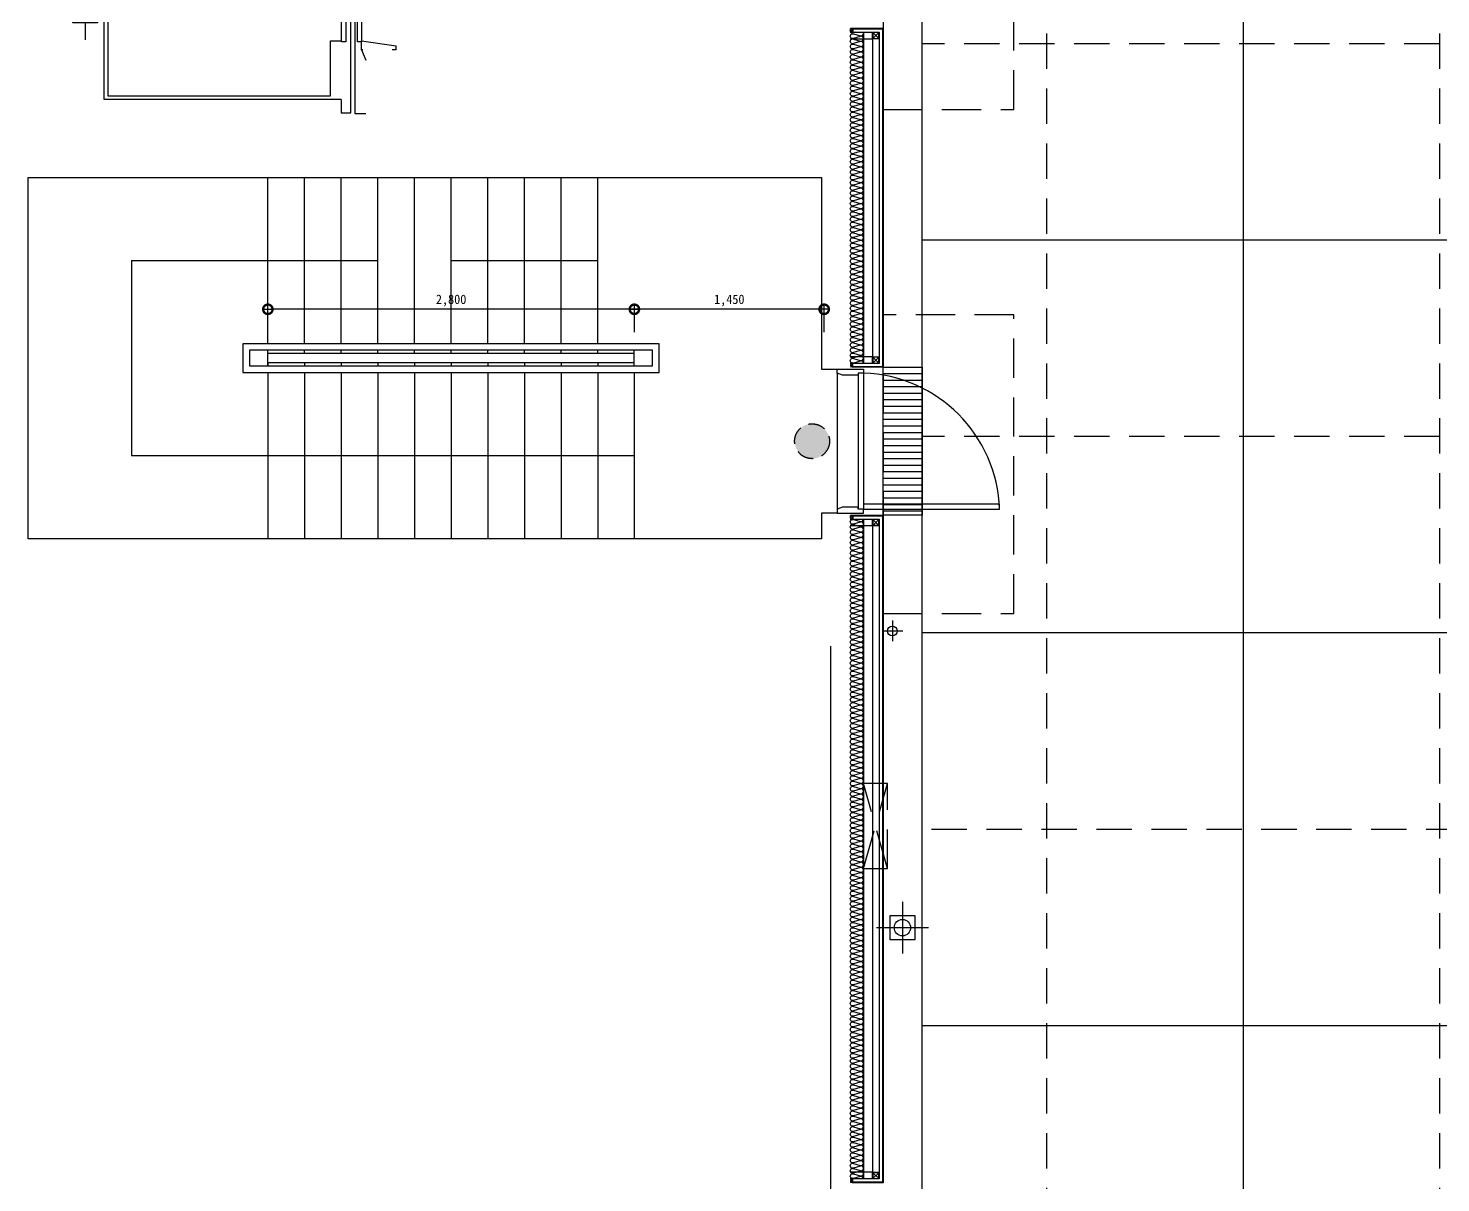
# Model space of a CAD drawing. Header units: millimetres. Extents: x -95754 to 177808, y 34455 to 149960.
# Drawn here: x 92474 to 103264, y 132905 to 141725 of the extents above; entities that cross this region are included whole.
import ezdxf

# ---------------------------------------------------------------- set-up
doc = ezdxf.new("R2010")
doc.units = ezdxf.units.MM
doc.header["$LTSCALE"] = 300
for name, pattern in [('CENTERX2', [4, 2.5, -0.5, 0.5, -0.5]), ('ghid', [3, 2, -1]), ('H1', [1.5, 1, -0.5]), ('HID', [2.8, 1.8, -1])]:
    doc.linetypes.add(name, pattern=pattern)
doc.layers.get('Defpoints').update_dxf_attribs({"color": 151})
for name, color, linetype in [('6FIN', 6, 'Continuous'), ('A-CEN', 1, 'Continuous'), ('A-CORE-ELEV', 5, 'Continuous'), ('A-CORE-STR', 9, 'Continuous'), ('A-CORE-난간', 8, 'Continuous'), ('A-DIM', 7, 'Continuous'), ('A-DOOR', 4, 'Continuous'), ('A-DOOR-1', 1, 'Continuous'), ('A-DOOR-8', 8, 'Continuous'), ('A-ETC-소방', 8, 'H1'), ('A-FIN', 6, 'Continuous'), ('A-HIDDEN', 7, 'H1'), ('A-SYM', 7, 'Continuous'), ('A-TERNCH', 8, 'Continuous'), ('A-갑종방화문', 7, 'Continuous'), ('A-방화문표기', 6, 'ghid'), ('A-지붕바닥', 251, 'Continuous'), ('A-하지철물', 55, 'Continuous'), ('ISL', 251, 'Continuous'), ('loco_SCR', 1, 'Continuous'), ('SCREW', 6, 'Continuous'), ('SHEET', 6, 'Continuous'), ('보(girder)', 7, 'HID'), ('복합판넬', 6, 'Continuous'), ('우수계획', 7, 'Continuous'), ('코킹', 191, 'Continuous'), ('트랜치', 8, 'Continuous')]:
    doc.layers.add(name, color=color, linetype=linetype)
doc.layers.add('NOPLOT-DIM', color=191, linetype='Continuous', plot=False)
doc.styles.add('Gdim', font='')
doc.styles.get('Gdim').set_extended_font_data('DotumChe')
doc.dimstyles.new('Gdim30(INT)', dxfattribs={"dimscale": 24, "dimtxt": 3, "dimasz": 1, "dimexe": 1.5, "dimexo": 2, "dimgap": 1, "dimtad": 1, "dimdec": 0, "dimzin": 0, "dimdsep": 46, "dimlunit": 6, "dimtxsty": 'Gdim', "dimblk": 'ToneDOT', "dimcen": 1.5, "dimdle": 1.5, "dimclrd": 1, "dimclre": 1, "dimclrt": 256, "dimadec": 1, "dimazin": 0, "dimtfac": 1, "dimtdec": 0, "dimtix": 1, "dimtmove": 2, "dimatfit": 3, "dimldrblk": 'DOT', "dimfxl": 1, "dimtolj": 1, "dimtzin": 0, "dimlwd": -1, "dimlwe": -1, "dimarcsym": 0})

# ---------------------------------------------------------------- blocks, each defined once
blk = doc.blocks.new('ELEV_24')
at = {"layer": 'A-CORE-ELEV', "linetype": 'Continuous'}
for p, q in [((85, -170), (0, -170)), ((85, -2380), (85, -170)), ((190, -173), (115, -173)), ((115, -173), (115, -2377)), ((190, -275), (190, -173)), ((190, -275), (2000, -275)), ((1972, -303), (272, -303)), ((272, -303), (272, -725)), ((1972, -2247), (1972, -303)), ((2000, -275), (2000, -2275)), ((33, -655), (0, -575)), ((-230, -655), (-230, -685)), ((-230, -655), (-200, -655)), ((33, -725), (-230, -685)), ((23, -655), (33, -655)), ((31, -655), (33, -655)), ((33, -655), (31, -655)), ((33, -655), (33, -725)), ((272, -725), (190, -725)), ((2146, -1781), (2146, -732)), ((33, -1825), (-230, -1865)), ((33, -1895), (33, -1825)), ((190, -1825), (272, -1825)), ((272, -1825), (272, -2247)), ((-230, -1895), (-230, -1865)), ((-230, -1895), (-200, -1895)), ((33, -1895), (0, -1975)), ((23, -1895), (33, -1895)), ((31, -1895), (33, -1895)), ((33, -1895), (31, -1895)), ((272, -2247), (1972, -2247)), ((2000, -2275), (190, -2275)), ((190, -2275), (190, -2377)), ((85, -2380), (0, -2380)), ((190, -2377), (115, -2377))]:
    blk.add_line(p, q, dxfattribs=at)
for points in [[(66, -715), (66, -1265), (34, -1265), (34, -715)], [(186, -715), (186, -1265), (154, -1265), (154, -715)], [(2051, -1689), (2051, -861), (2240, -861), (2240, -1689)], [(66, -1835), (66, -1285), (34, -1285), (34, -1835)], [(186, -1835), (186, -1285), (154, -1285), (154, -1835)]]:
    blk.add_lwpolyline(points, close=True, dxfattribs=at)
blk = doc.blocks.new('FSD-1')
at = {"layer": 'A-DOOR'}
for points in [[(190359, 600587), (190359, 600557), (190319, 600557), (190319, 600542), (190199, 600542), (190159, 600557), (190159, 600587)], [(190359, 599487), (190359, 599517), (190319, 599517), (190319, 599532), (190199, 599532), (190159, 599517), (190159, 599487)], [(190359, 599517), (191399, 599517), (191399, 599557), (190359, 599557)]]:
    blk.add_lwpolyline(points, close=True, dxfattribs=at)
at = {"layer": 'A-DOOR-1'}
blk.add_arc((190323, 599480), 1078, 1.9614, 88.0386, dxfattribs=at)
at = {"layer": 'A-DOOR-8'}
for p, q in [((190159, 600557), (190159, 599517)), ((190319, 600557), (190319, 599517)), ((190359, 600557), (190359, 599517))]:
    blk.add_line(p, q, dxfattribs=at)
blk = doc.blocks.new('*U2290')
at = {"layer": '6FIN'}
blk.add_lwpolyline([(25, 50), (-25, 50), (-25, 0), (25, 0)], close=True, dxfattribs=at)
at = {"layer": 'SHEET', "color": 8}
for p, q in [((-22, 3), (23, 47)), ((23, 3), (-22, 47))]:
    blk.add_line(p, q, dxfattribs=at)
blk.add_lwpolyline([(22, 2), (-22, 2, -0.414214), (-22, 3), (-22, 47, -0.414214), (-22, 48), (22, 48, -0.414214), (23, 47), (23, 3, -0.414214)], format="xyb", close=True, dxfattribs=at)
blk = doc.blocks.new('screw-2')
at = {"layer": 'loco_SCR', "linetype": 'CENTERX2'}
blk.add_line((-9, 0), (20, 0), dxfattribs=at)
at = {"layer": 'loco_SCR'}
for p, q in [((-2, 2), (-2, 3)), ((-1, 0), (-2, 1)), ((0, 4), (0, -4)), ((0, 2), (13, 2)), ((4, 2), (2, -3)), ((6, 2), (4, -3)), ((8, 2), (6, -3)), ((9, 2), (8, -3)), ((11, 2), (10, 1)), ((16, 0), (11, 1)), ((16, 0), (12, -2)), ((16, 0), (13, 2)), ((-1, 0), (-2, -1)), ((-2, -2), (-2, -3)), ((0, -2), (12, -2)), ((10, -1), (9, -3))]:
    blk.add_line(p, q, dxfattribs=at)
for centre, radius, start, end in [((0, 0), 4, 90, 270), ((-2, 1), 0.5, 135, 249.9068), ((-2, 3), 0.393, 352.9095, 75.2899), ((-1, 0), 0.262, 273.8076, 86.5479), ((11, -1), 1.4, 70.8182, 270.5294), ((-2, -1), 0.5, 109.9826, 225), ((-2, -3), 0.393, 261.9149, 3.4868)]:
    blk.add_arc(centre, radius, start, end, dxfattribs=at)
blk = doc.blocks.new('A$Caf999d5d')
at = {"layer": 'A-FIN'}
for p, q in [((-1, 15), (25, 15)), ((3, 19), (29, 19)), ((25, 7), (25, 15)), ((28, 7), (25, 7)), ((29, 7), (25, 7)), ((29, 7), (29, 19))]:
    blk.add_line(p, q, dxfattribs=at)
at = {"layer": '코킹', "color": 1}
blk.add_circle((15, 8), 7.5, dxfattribs=at)
at = {"layer": '코킹', "color": 1, "extrusion": (0, 0, -1)}
blk.add_ellipse((-1, 8), major_axis=(0, 7.5), ratio=0.368706, start_param=0, end_param=3.141604, dxfattribs=at)
at = {"layer": 'SCREW', "xscale": 0.700000000000001, "yscale": 0.700000000000001, "zscale": 0.700000000000001, "rotation": 359.9997454971837}
blk.add_blockref('screw-2', (25, 11), dxfattribs=at)
blk = doc.blocks.new('*U2295')
at = {"layer": 'A-하지철물'}
for points in [[(-555, -220), (-555, 0), (1975, 0), (1975, -220)], [(-505, -220), (-505, -50), (1925, -50), (1925, -220)]]:
    blk.add_lwpolyline(points, dxfattribs=at)
at = {"layer": '복합판넬'}
for points in [[(-585, -205), (-585, 30), (2005, 30), (2005, -205)], [(-581, -201), (-581, 26), (2001, 26), (2001, -201)]]:
    blk.add_lwpolyline(points, dxfattribs=at)
at = {"layer": 'A-FIN'}
blk.add_blockref('A$Caf999d5d', (-584, -220), dxfattribs=at)
at = {"layer": 'A-FIN', "xscale": -1}
blk.add_blockref('A$Caf999d5d', (2004, -220), dxfattribs=at)
at = {"layer": '보(girder)', "xscale": -1, "rotation": 180}
for p in [(-530, 0), (1950, 0)]:
    blk.add_blockref('*U2290', p, dxfattribs=at)
blk = doc.blocks.new('*U2296')
at = {"layer": 'A-하지철물'}
for points in [[(-555, -220), (-555, 0), (4485, 0), (4485, -220)], [(-505, -220), (-505, -50), (4435, -50), (4435, -220)]]:
    blk.add_lwpolyline(points, dxfattribs=at)
at = {"layer": '복합판넬'}
for points in [[(-585, -205), (-585, 30), (4515, 30), (4515, -205)], [(-581, -201), (-581, 26), (4511, 26), (4511, -201)]]:
    blk.add_lwpolyline(points, dxfattribs=at)
at = {"layer": 'A-FIN'}
blk.add_blockref('A$Caf999d5d', (-584, -220), dxfattribs=at)
at = {"layer": 'A-FIN', "xscale": -1}
blk.add_blockref('A$Caf999d5d', (4514, -220), dxfattribs=at)
at = {"layer": '보(girder)', "xscale": -1, "rotation": 180}
for p in [(-530, 0), (4460, 0)]:
    blk.add_blockref('*U2290', p, dxfattribs=at)
blk = doc.blocks.new('ToneDOT')
at = {"layer": 'A-DIM', "color": 1, "linetype": 'ByBlock'}
blk.add_line((1.5, 0), (-1.5, 0), dxfattribs=at)
at = {"layer": 'A-DIM', "color": 1, "linetype": 'ByBlock', "const_width": 3}
blk.add_lwpolyline([(0.375, 0, 1), (-0.375, 0, 1)], format="xyb", close=True, dxfattribs=at)
blk = doc.blocks.new('*D2314')
at = {"layer": 'Defpoints', "color": 0, "transparency": 16777216}
for p in [(97104, 139578), (97104, 139354), (98554, 139354)]:
    blk.add_point(p, dxfattribs=at)
at = {"layer": 'NOPLOT-DIM', "color": 1, "transparency": 16777216}
for p, q in [((97104, 139402), (97104, 139614)), ((98530, 139578), (97128, 139578)), ((98554, 139402), (98554, 139614))]:
    blk.add_line(p, q, dxfattribs=at)
at = {"layer": 'NOPLOT-DIM', "color": 1, "transparency": 16777216, "xscale": 24, "yscale": 24, "zscale": 24, "rotation": 180}
blk.add_blockref('ToneDOT', (97104, 139578), dxfattribs=at)
at = {"layer": 'NOPLOT-DIM', "color": 1, "transparency": 16777216, "xscale": 24, "yscale": 24, "zscale": 24}
blk.add_blockref('ToneDOT', (98554, 139578), dxfattribs=at)
at = {"layer": 'NOPLOT-DIM', "transparency": 16777216, "insert": (97829, 139645), "char_height": 72, "attachment_point": 5, "style": 'Gdim'}
blk.add_mtext('\\A1;1,450', dxfattribs=at)
blk = doc.blocks.new('_Dot')
at = {"color": 0, "linetype": 'ByBlock', "lineweight": -2}
blk.add_line((-0.5, 0), (-1, 0), dxfattribs=at)
at = {"color": 0, "linetype": 'ByBlock', "const_width": 0.5}
blk.add_lwpolyline([(-0.25, 0, 1), (0.25, 0, 1)], format="xyb", close=True, dxfattribs=at)
blk = doc.blocks.new('*D2315')
at = {"layer": 'Defpoints', "color": 0, "transparency": 16777216}
for p in [(94304, 139578), (94304, 139354), (97104, 139354)]:
    blk.add_point(p, dxfattribs=at)
at = {"layer": 'NOPLOT-DIM', "color": 1, "transparency": 16777216}
for p, q in [((94304, 139402), (94304, 139614)), ((97080, 139578), (94328, 139578)), ((97104, 139402), (97104, 139614))]:
    blk.add_line(p, q, dxfattribs=at)
at = {"layer": 'NOPLOT-DIM', "color": 1, "transparency": 16777216, "xscale": 24, "yscale": 24, "zscale": 24, "rotation": 180}
blk.add_blockref('ToneDOT', (94304, 139578), dxfattribs=at)
at = {"layer": 'NOPLOT-DIM', "color": 1, "transparency": 16777216, "xscale": 24, "yscale": 24, "zscale": 24}
blk.add_blockref('ToneDOT', (97104, 139578), dxfattribs=at)
at = {"layer": 'NOPLOT-DIM', "transparency": 16777216, "insert": (95704, 139645), "char_height": 72, "attachment_point": 5, "style": 'Gdim'}
blk.add_mtext('\\A1;2,800', dxfattribs=at)
blk = doc.blocks.new('SYM-갑종방화문')
at = {"layer": 'A-방화문표기'}
blk.add_hatch(color=251, dxfattribs=at).paths.add_polyline_path([(-600, 0, 1), (600, 0, 1)])
at = {"layer": 'A-방화문표기', "color": 251}
blk.add_circle((0, 0), 600, dxfattribs=at)
blk = doc.blocks.new('A$C1B410CB1')
at = {"layer": 'A-갑종방화문', "xscale": 0.1666666666666667, "yscale": 0.1666666666666667, "zscale": 0.1666666666666667}
blk.add_blockref('SYM-갑종방화문', (100, 100), dxfattribs=at)
blk = doc.blocks.new('A$Cacae0627')
at = {"layer": '우수계획', "color": 1}
for p, q in [((0, 528), (0, -528)), ((-528, 0), (528, 0))]:
    blk.add_line(p, q, dxfattribs=at)
at = {"layer": '우수계획', "color": 6, "lineweight": -3}
blk.add_lwpolyline([(-250, 250), (250, 250), (250, -250), (-250, -250)], close=True, dxfattribs=at)
blk.add_circle((0, 0), 167, dxfattribs=at)
blk = doc.blocks.new('A$C2f499a12')
at = {"layer": 'A-SYM', "xscale": 0.3749999999999939, "yscale": 0.3749999999999939, "zscale": 0.3749999999999939}
blk.add_blockref('A$Cacae0627', (308, 198), dxfattribs=at)
blk = doc.blocks.new('A$C4ff37237')
at = {"layer": '우수계획', "color": 1}
for p, q in [((79, 158, 0), (79, 0, 0)), ((0, 79, 0), (158, 79, 0))]:
    blk.add_line(p, q, dxfattribs=at)
at = {"layer": '우수계획', "color": 6, "lineweight": -3}
blk.add_circle((79, 79, 0), 37.5, dxfattribs=at)
blk = doc.blocks.new('*U2344')
at = {"layer": '트랜치'}
for p, q in [((50, 300), (50, 0)), ((100, 300), (100, 0)), ((150, 300), (150, 0)), ((200, 300), (200, 0)), ((250, 300), (250, 0)), ((300, 300), (300, 0)), ((350, 300), (350, 0)), ((400, 300), (400, 0)), ((450, 300), (450, 0)), ((500, 300), (500, 0)), ((550, 300), (550, 0)), ((600, 300), (600, 0)), ((650, 300), (650, 0)), ((700, 300), (700, 0)), ((750, 300), (750, 0)), ((800, 300), (800, 0)), ((850, 300), (850, 0)), ((900, 300), (900, 0)), ((950, 300), (950, 0)), ((1000, 300), (1000, 0)), ((1050, 300), (1050, 0)), ((1100, 300), (1100, 0))]:
    blk.add_line(p, q, dxfattribs=at)
at = {"layer": '트랜치', "color": 0}
blk.add_lwpolyline([(0, 300), (1130, 300), (1130, 0), (0, 0)], close=True, dxfattribs=at)
blk = doc.blocks.new('옥내소화전함(650X185)')
at = {"layer": 'A-ETC-소방'}
blk.add_lwpolyline([(185, 0), (185, 650), (0, 650), (0, 0)], close=True, dxfattribs=at)
for points in [[(185, 650), (0, 0)], [(0, 650), (185, 0)]]:
    blk.add_lwpolyline(points, dxfattribs=at)

msp = doc.modelspace()

# ---------------------------------------------------------------- linework, layer by layer
at = {"layer": 'A-CEN'}
msp.add_line((98603.6, 128605), (98603.6, 137005), dxfattribs=at)
at = {"layer": 'A-CORE-STR'}
for p, q in [((94303.6, 139315), (94303.6, 140585)), ((94583.6, 139315), (94583.6, 140585)), ((94863.6, 139315), (94863.6, 140585)), ((95143.6, 139315), (95143.6, 140585)), ((95423.6, 139315), (95423.6, 140585)), ((95703.6, 139315), (95703.6, 140585)), ((95983.6, 139315), (95983.6, 140585)), ((96263.6, 139315), (96263.6, 140585)), ((96543.6, 139315), (96543.6, 140585)), ((96823.6, 139315), (96823.6, 140585)), ((94303.6, 139145), (94303.6, 139265)), ((94303.6, 139240), (94303.6, 139265)), ((97103.6, 139240), (94303.6, 139240)), ((94583.6, 139240), (94583.6, 139265)), ((94863.6, 139240), (94863.6, 139265)), ((95143.6, 139240), (95143.6, 139265)), ((95423.6, 139240), (95423.6, 139265)), ((95703.6, 139240), (95703.6, 139265)), ((95983.6, 139240), (95983.6, 139265)), ((96263.6, 139240), (96263.6, 139265)), ((96543.6, 139240), (96543.6, 139265)), ((96823.6, 139240), (96823.6, 139265)), ((97103.6, 139145), (97103.6, 139265)), ((97103.6, 139170), (94303.6, 139170)), ((94303.6, 139170), (94303.6, 139145)), ((94303.6, 139095), (94303.6, 137825)), ((94583.6, 139170), (94583.6, 139145)), ((94583.6, 139095), (94583.6, 137825)), ((94863.6, 139170), (94863.6, 139145)), ((94863.6, 139095), (94863.6, 137825)), ((95143.6, 139170), (95143.6, 139145)), ((95143.6, 139095), (95143.6, 137825)), ((95423.6, 139170), (95423.6, 139145)), ((95423.6, 139095), (95423.6, 137825)), ((95703.6, 139170), (95703.6, 139145)), ((95703.6, 139095), (95703.6, 137825)), ((95983.6, 139170), (95983.6, 139145)), ((95983.6, 139095), (95983.6, 137825)), ((96263.6, 139170), (96263.6, 139145)), ((96263.6, 139095), (96263.6, 137825)), ((96543.6, 139170), (96543.6, 139145)), ((96543.6, 139095), (96543.6, 137825)), ((96823.6, 139170), (96823.6, 139145)), ((96823.6, 139095), (96823.6, 137825)), ((97103.6, 139095), (97103.6, 137825))]:
    msp.add_line(p, q, dxfattribs=at)
at = {"layer": 'A-CORE-난간', "elevation": 0}
for points in [[(94113.6, 139095), (97293.6, 139095), (97293.6, 139315), (94113.6, 139315)], [(94163.6, 139145), (97243.6, 139145), (97243.6, 139265), (94163.6, 139265)]]:
    msp.add_lwpolyline(points, close=True, dxfattribs=at)
at = {"layer": 'A-FIN', "elevation": 0}
for points in [[(98653.6, 138020), (98533.6, 138020), (98533.6, 137825), (92473.6, 137825), (92473.6, 140585), (98533.6, 140585), (98533.6, 139120), (98653.6, 139120)], [(99003.6, 135955), (98853.6, 135955), (98853.6, 135305), (99003.6, 135305)]]:
    msp.add_lwpolyline(points, dxfattribs=at)
at = {"layer": 'A-HIDDEN', "elevation": 0}
for points in [[(99003.6, 141105), (100003.6, 141105), (100003.6, 143305), (99003.6, 143305)], [(99003.6, 137255), (100003.6, 137255), (100003.6, 139535), (99003.6, 139535)]]:
    msp.add_lwpolyline(points, close=True, dxfattribs=at)
at = {"layer": 'A-SYM'}
for p, q in [((93263.6, 139950), (93263.6, 138460)), ((93263.6, 139950), (95143.6, 139950)), ((95703.6, 139950), (96823.6, 139950)), ((93263.6, 138460), (97103.6, 138460))]:
    msp.add_line(p, q, dxfattribs=at)
at = {"layer": 'A-TERNCH', "elevation": 0}
msp.add_lwpolyline([(146503.6, 123655), (108653.6, 123655), (108653.6, 107805), (103003.6, 107805), (103003.6, 108405), (101703.6, 108405), (101703.6, 107805), (99303.6, 107805), (99303.6, 116255), (103003.6, 116255), (103003.6, 124555), (99303.6, 124555), (99303.6, 148405), (101703.6, 148405), (101703.6, 147805), (103003.6, 147805), (103003.6, 148405), (112503.6, 148405), (112503.6, 147805), (113803.6, 147805), (113803.6, 148405), (123303.6, 148405)], dxfattribs=at)
msp.add_lwpolyline([(99003.6, 138005), (99003.6, 139135), (99303.6, 139135), (99303.6, 138005)], close=True, dxfattribs=at)
at = {"layer": 'A-지붕바닥', "linetype": 'HID', "ltscale": 0.5}
for p, q in [((100253.6, 148405), (100253.6, 124555)), ((103253.6, 148405), (103253.6, 107805)), ((176753.6, 141605), (99303.6, 141605)), ((176753.6, 138605), (99303.6, 138605)), ((170203.6, 135605), (99303.6, 135605))]:
    msp.add_line(p, q, dxfattribs=at)
at = {"layer": 'A-지붕바닥'}
for p, q in [((101753.6, 147805), (101753.6, 124555)), ((176753.6, 140105), (99303.6, 140105)), ((176753.6, 137105), (99303.6, 137105)), ((170203.6, 134105), (99303.6, 134105))]:
    msp.add_line(p, q, dxfattribs=at)
at = {"layer": 'ISL', "elevation": 0}
for points in [[(98794.3, 141695), (98780.7, 141691.3, -0.5249326), (98753.6, 141710)], [(98853.6, 139165, 0.5092668), (98829.3, 139182.7), (98777.8, 139167.4, -1.3725934), (98777.8, 139202.7), (98829.3, 139187.4, 0.5092668), (98853.6, 139205, 0.5092668), (98829.3, 139222.7), (98777.8, 139207.4, -1.3725934), (98777.8, 139242.7), (98829.3, 139227.4, 0.5092668), (98853.6, 139245, 0.5092668), (98829.3, 139262.7), (98777.8, 139247.4, -1.3725934), (98777.8, 139282.7), (98829.3, 139267.4, 0.5092668), (98853.6, 139285, 0.5092668), (98829.3, 139302.7), (98777.8, 139287.4, -1.3725934), (98777.8, 139322.7), (98829.3, 139307.4, 0.5092668), (98853.6, 139325, 0.5092668), (98829.3, 139342.7), (98777.8, 139327.4, -1.3725934), (98777.8, 139362.7), (98829.3, 139347.4, 0.5092668), (98853.6, 139365, 0.5092668), (98829.3, 139382.7), (98777.8, 139367.4, -1.3725934), (98777.8, 139402.7), (98829.3, 139387.4, 0.5092668), (98853.6, 139405, 0.5092668), (98829.3, 139422.7), (98777.8, 139407.4, -1.3725934), (98777.8, 139442.7), (98829.3, 139427.4, 0.5092668), (98853.6, 139445, 0.5092668), (98829.3, 139462.7), (98777.8, 139447.4, -1.3725934), (98777.8, 139482.7), (98829.3, 139467.4, 0.5092668), (98853.6, 139485, 0.5092668), (98829.3, 139502.7), (98777.8, 139487.4, -1.3725934), (98777.8, 139522.7), (98829.3, 139507.4, 0.5092668), (98853.6, 139525, 0.5092668), (98829.3, 139542.7), (98777.8, 139527.4, -1.3725934), (98777.8, 139562.7), (98829.3, 139547.4, 0.5092668), (98853.6, 139565, 0.5092668), (98829.3, 139582.7), (98777.8, 139567.4, -1.3725934), (98777.8, 139602.7), (98829.3, 139587.4, 0.5092668), (98853.6, 139605, 0.5092668), (98829.3, 139622.7), (98777.8, 139607.4, -1.3725934), (98777.8, 139642.7), (98829.3, 139627.4, 0.5092668), (98853.6, 139645, 0.5092668), (98829.3, 139662.7), (98777.8, 139647.4, -1.3725934), (98777.8, 139682.7), (98829.3, 139667.4, 0.5092668), (98853.6, 139685, 0.5092668), (98829.3, 139702.7), (98777.8, 139687.4, -1.3725934), (98777.8, 139722.7), (98829.3, 139707.4, 0.5092668), (98853.6, 139725, 0.5092668), (98829.3, 139742.7), (98777.8, 139727.4, -1.3725934), (98777.8, 139762.7), (98829.3, 139747.4, 0.5092668), (98853.6, 139765, 0.5092668), (98829.3, 139782.7), (98777.8, 139767.4, -1.3725934), (98777.8, 139802.7), (98829.3, 139787.4, 0.5092668), (98853.6, 139805, 0.5092668), (98829.3, 139822.7), (98777.8, 139807.4, -1.3725934), (98777.8, 139842.7), (98829.3, 139827.4, 0.5092668), (98853.6, 139845, 0.5092668), (98829.3, 139862.7), (98777.8, 139847.4, -1.3725934), (98777.8, 139882.7), (98829.3, 139867.4, 0.5092668), (98853.6, 139885, 0.5092668), (98829.3, 139902.7), (98777.8, 139887.4, -1.3725934), (98777.8, 139922.7), (98829.3, 139907.4, 0.5092668), (98853.6, 139925, 0.5092668), (98829.3, 139942.7), (98777.8, 139927.4, -1.3725934), (98777.8, 139962.7), (98829.3, 139947.4, 0.5092668), (98853.6, 139965, 0.5092668), (98829.3, 139982.7), (98777.8, 139967.4, -1.3725934), (98777.8, 140002.7), (98829.3, 139987.4, 0.5092668), (98853.6, 140005, 0.5092668), (98829.3, 140022.7), (98777.8, 140007.4, -1.3725934), (98777.8, 140042.7), (98829.3, 140027.4, 0.5092668), (98853.6, 140045, 0.5092668), (98829.3, 140062.7), (98777.8, 140047.4, -1.3725934), (98777.8, 140082.7), (98829.3, 140067.4, 0.5092668), (98853.6, 140085, 0.5092668), (98829.3, 140102.7), (98777.8, 140087.4, -1.3725934), (98777.8, 140122.7), (98829.3, 140107.4, 0.5092668), (98853.6, 140125, 0.5092668), (98829.3, 140142.7), (98777.8, 140127.4, -1.3725934), (98777.8, 140162.7), (98829.3, 140147.4, 0.5092668), (98853.6, 140165, 0.5092668), (98829.3, 140182.7), (98777.8, 140167.4, -1.3725934), (98777.8, 140202.7), (98829.3, 140187.4, 0.5092668), (98853.6, 140205, 0.5092668), (98829.3, 140222.7), (98777.8, 140207.4, -1.3725934), (98777.8, 140242.7), (98829.3, 140227.4, 0.5092668), (98853.6, 140245, 0.5092668), (98829.3, 140262.7), (98777.8, 140247.4, -1.3725934), (98777.8, 140282.7), (98829.3, 140267.4, 0.5092668), (98853.6, 140285, 0.5092668), (98829.3, 140302.7), (98777.8, 140287.4, -1.3725934), (98777.8, 140322.7), (98829.3, 140307.4, 0.5092668), (98853.6, 140325, 0.5092668), (98829.3, 140342.7), (98777.8, 140327.4, -1.3725934), (98777.8, 140362.7), (98829.3, 140347.4, 0.5092668), (98853.6, 140365, 0.5092668), (98829.3, 140382.7), (98777.8, 140367.4, -1.3725934), (98777.8, 140402.7), (98829.3, 140387.4, 0.5092668), (98853.6, 140405, 0.5092668), (98829.3, 140422.7), (98777.8, 140407.4, -1.3725934), (98777.8, 140442.7), (98829.3, 140427.4, 0.5092668), (98853.6, 140445, 0.5092668), (98829.3, 140462.7), (98777.8, 140447.4, -1.3725934), (98777.8, 140482.7), (98829.3, 140467.4, 0.5092668), (98853.6, 140485, 0.5092668), (98829.3, 140502.7), (98777.8, 140487.4, -1.3725934), (98777.8, 140522.7), (98829.3, 140507.4, 0.5092668), (98853.6, 140525, 0.5092668), (98829.3, 140542.7), (98777.8, 140527.4, -1.3725934), (98777.8, 140562.7), (98829.3, 140547.4, 0.5092668), (98853.6, 140565, 0.5092668), (98829.3, 140582.7), (98777.8, 140567.4, -1.3725934), (98777.8, 140602.7), (98829.3, 140587.4, 0.5092668), (98853.6, 140605, 0.5092668), (98829.3, 140622.7), (98777.8, 140607.4, -1.3725934), (98777.8, 140642.7), (98829.3, 140627.4, 0.5092668), (98853.6, 140645, 0.5092668), (98829.3, 140662.7), (98777.8, 140647.4, -1.3725934), (98777.8, 140682.7), (98829.3, 140667.4, 0.5092668), (98853.6, 140685, 0.5092668), (98829.3, 140702.7), (98777.8, 140687.4, -1.3725934), (98777.8, 140722.7), (98829.3, 140707.4, 0.5092668), (98853.6, 140725, 0.5092668), (98829.3, 140742.7), (98777.8, 140727.4, -1.3725934), (98777.8, 140762.7), (98829.3, 140747.4, 0.5092668), (98853.6, 140765, 0.5092668), (98829.3, 140782.7), (98777.8, 140767.4, -1.3725934), (98777.8, 140802.7), (98829.3, 140787.4, 0.5092668), (98853.6, 140805, 0.5092668), (98829.3, 140822.7), (98777.8, 140807.4, -1.3725934), (98777.8, 140842.7), (98829.3, 140827.4, 0.5092668), (98853.6, 140845, 0.5092668), (98829.3, 140862.7), (98777.8, 140847.4, -1.3725934), (98777.8, 140882.7), (98829.3, 140867.4, 0.5092668), (98853.6, 140885, 0.5092668), (98829.3, 140902.7), (98777.8, 140887.4, -1.3725934), (98777.8, 140922.7), (98829.3, 140907.4, 0.5092668), (98853.6, 140925, 0.5092668), (98829.3, 140942.7), (98777.8, 140927.4, -1.3725934), (98777.8, 140962.7), (98829.3, 140947.4, 0.5092668), (98853.6, 140965, 0.5092668), (98829.3, 140982.7), (98777.8, 140967.4, -1.3725934), (98777.8, 141002.7), (98829.3, 140987.4, 0.5092668), (98853.6, 141005, 0.5092668), (98829.3, 141022.7), (98777.8, 141007.4, -1.3725934), (98777.8, 141042.7), (98829.3, 141027.4, 0.5092668), (98853.6, 141045, 0.5092668), (98829.3, 141062.7), (98777.8, 141047.4, -1.3725934), (98777.8, 141082.7), (98829.3, 141067.4, 0.5092668), (98853.6, 141085, 0.5092668), (98829.3, 141102.7), (98777.8, 141087.4, -1.3725934), (98777.8, 141122.7), (98829.3, 141107.4, 0.5092668), (98853.6, 141125, 0.5092668), (98829.3, 141142.7), (98777.8, 141127.4, -1.3725934), (98777.8, 141162.7), (98829.3, 141147.4, 0.5092668), (98853.6, 141165, 0.5092668), (98829.3, 141182.7), (98777.8, 141167.4, -1.3725934), (98777.8, 141202.7), (98829.3, 141187.4, 0.5092668), (98853.6, 141205, 0.5092668), (98829.3, 141222.7), (98777.8, 141207.4, -1.3725934), (98777.8, 141242.7), (98829.3, 141227.4, 0.5092668), (98853.6, 141245, 0.5092668), (98829.3, 141262.7), (98777.8, 141247.4, -1.3725934), (98777.8, 141282.7), (98829.3, 141267.4, 0.5092668), (98853.6, 141285, 0.5092668), (98829.3, 141302.7), (98777.8, 141287.4, -1.3725934), (98777.8, 141322.7), (98829.3, 141307.4, 0.5092668), (98853.6, 141325, 0.5092668), (98829.3, 141342.7), (98777.8, 141327.4, -1.3725934), (98777.8, 141362.7), (98829.3, 141347.4, 0.5092668), (98853.6, 141365, 0.5092668), (98829.3, 141382.7), (98777.8, 141367.4, -1.3725934), (98777.8, 141402.7), (98829.3, 141387.4, 0.5092668), (98853.6, 141405, 0.5092668), (98829.3, 141422.7), (98777.8, 141407.4, -1.3725934), (98777.8, 141442.7), (98829.3, 141427.4, 0.5092668), (98853.6, 141445, 0.5092668), (98829.3, 141462.7), (98777.8, 141447.4, -1.3725934), (98777.8, 141482.7), (98829.3, 141467.4, 0.5092668), (98853.6, 141485, 0.5092668), (98829.3, 141502.7), (98777.8, 141487.4, -1.3725934), (98777.8, 141522.7), (98829.3, 141507.4, 0.5092668), (98853.6, 141525, 0.5092668), (98829.3, 141542.7), (98777.8, 141527.4, -1.3725934), (98777.8, 141562.7), (98829.3, 141547.4, 0.5092668), (98853.6, 141565, 0.5092668), (98829.3, 141582.7), (98777.8, 141567.4, -1.3725934), (98777.8, 141602.7), (98829.3, 141587.4, 0.5092668), (98853.6, 141605, 0.5092668), (98829.3, 141622.7), (98777.8, 141607.4, -1.3725934), (98777.8, 141642.7), (98829.3, 141627.4, 0.5092668), (98853.6, 141645, 0.5092668), (98829.3, 141662.7), (98777.8, 141647.4, -1.3725934), (98777.8, 141682.7), (98829.3, 141667.4, 0.5092668), (98853.6, 141685)], [(98853.6, 132935, 0.5092668), (98829.3, 132952.7), (98777.8, 132937.4, -1.3725934), (98777.8, 132972.7), (98829.3, 132957.4, 0.5092668), (98853.6, 132975, 0.5092668), (98829.3, 132992.7), (98777.8, 132977.4, -1.3725934), (98777.8, 133012.7), (98829.3, 132997.4, 0.5092668), (98853.6, 133015, 0.5092668), (98829.3, 133032.7), (98777.8, 133017.4, -1.3725934), (98777.8, 133052.7), (98829.3, 133037.4, 0.5092668), (98853.6, 133055, 0.5092668), (98829.3, 133072.7), (98777.8, 133057.4, -1.3725934), (98777.8, 133092.7), (98829.3, 133077.4, 0.5092668), (98853.6, 133095, 0.5092668), (98829.3, 133112.7), (98777.8, 133097.4, -1.3725934), (98777.8, 133132.7), (98829.3, 133117.4, 0.5092668), (98853.6, 133135, 0.5092668), (98829.3, 133152.7), (98777.8, 133137.4, -1.3725934), (98777.8, 133172.7), (98829.3, 133157.4, 0.5092668), (98853.6, 133175, 0.5092668), (98829.3, 133192.7), (98777.8, 133177.4, -1.3725934), (98777.8, 133212.7), (98829.3, 133197.4, 0.5092668), (98853.6, 133215, 0.5092668), (98829.3, 133232.7), (98777.8, 133217.4, -1.3725934), (98777.8, 133252.7), (98829.3, 133237.4, 0.5092668), (98853.6, 133255, 0.5092668), (98829.3, 133272.7), (98777.8, 133257.4, -1.3725934), (98777.8, 133292.7), (98829.3, 133277.4, 0.5092668), (98853.6, 133295, 0.5092668), (98829.3, 133312.7), (98777.8, 133297.4, -1.3725934), (98777.8, 133332.7), (98829.3, 133317.4, 0.5092668), (98853.6, 133335, 0.5092668), (98829.3, 133352.7), (98777.8, 133337.4, -1.3725934), (98777.8, 133372.7), (98829.3, 133357.4, 0.5092668), (98853.6, 133375, 0.5092668), (98829.3, 133392.7), (98777.8, 133377.4, -1.3725934), (98777.8, 133412.7), (98829.3, 133397.4, 0.5092668), (98853.6, 133415, 0.5092668), (98829.3, 133432.7), (98777.8, 133417.4, -1.3725934), (98777.8, 133452.7), (98829.3, 133437.4, 0.5092668), (98853.6, 133455, 0.5092668), (98829.3, 133472.7), (98777.8, 133457.4, -1.3725934), (98777.8, 133492.7), (98829.3, 133477.4, 0.5092668), (98853.6, 133495, 0.5092668), (98829.3, 133512.7), (98777.8, 133497.4, -1.3725934), (98777.8, 133532.7), (98829.3, 133517.4, 0.5092668), (98853.6, 133535, 0.5092668), (98829.3, 133552.7), (98777.8, 133537.4, -1.3725934), (98777.8, 133572.7), (98829.3, 133557.4, 0.5092668), (98853.6, 133575, 0.5092668), (98829.3, 133592.7), (98777.8, 133577.4, -1.3725934), (98777.8, 133612.7), (98829.3, 133597.4, 0.5092668), (98853.6, 133615, 0.5092668), (98829.3, 133632.7), (98777.8, 133617.4, -1.3725934), (98777.8, 133652.7), (98829.3, 133637.4, 0.5092668), (98853.6, 133655, 0.5092668), (98829.3, 133672.7), (98777.8, 133657.4, -1.3725934), (98777.8, 133692.7), (98829.3, 133677.4, 0.5092668), (98853.6, 133695, 0.5092668), (98829.3, 133712.7), (98777.8, 133697.4, -1.3725934), (98777.8, 133732.7), (98829.3, 133717.4, 0.5092668), (98853.6, 133735, 0.5092668), (98829.3, 133752.7), (98777.8, 133737.4, -1.3725934), (98777.8, 133772.7), (98829.3, 133757.4, 0.5092668), (98853.6, 133775, 0.5092668), (98829.3, 133792.7), (98777.8, 133777.4, -1.3725934), (98777.8, 133812.7), (98829.3, 133797.4, 0.5092668), (98853.6, 133815, 0.5092668), (98829.3, 133832.7), (98777.8, 133817.4, -1.3725934), (98777.8, 133852.7), (98829.3, 133837.4, 0.5092668), (98853.6, 133855, 0.5092668), (98829.3, 133872.7), (98777.8, 133857.4, -1.3725934), (98777.8, 133892.7), (98829.3, 133877.4, 0.5092668), (98853.6, 133895, 0.5092668), (98829.3, 133912.7), (98777.8, 133897.4, -1.3725934), (98777.8, 133932.7), (98829.3, 133917.4, 0.5092668), (98853.6, 133935, 0.5092668), (98829.3, 133952.7), (98777.8, 133937.4, -1.3725934), (98777.8, 133972.7), (98829.3, 133957.4, 0.5092668), (98853.6, 133975, 0.5092668), (98829.3, 133992.7), (98777.8, 133977.4, -1.3725934), (98777.8, 134012.7), (98829.3, 133997.4, 0.5092668), (98853.6, 134015, 0.5092668), (98829.3, 134032.7), (98777.8, 134017.4, -1.3725934), (98777.8, 134052.7), (98829.3, 134037.4, 0.5092668), (98853.6, 134055, 0.5092668), (98829.3, 134072.7), (98777.8, 134057.4, -1.3725934), (98777.8, 134092.7), (98829.3, 134077.4, 0.5092668), (98853.6, 134095, 0.5092668), (98829.3, 134112.7), (98777.8, 134097.4, -1.3725934), (98777.8, 134132.7), (98829.3, 134117.4, 0.5092668), (98853.6, 134135, 0.5092668), (98829.3, 134152.7), (98777.8, 134137.4, -1.3725934), (98777.8, 134172.7), (98829.3, 134157.4, 0.5092668), (98853.6, 134175, 0.5092668), (98829.3, 134192.7), (98777.8, 134177.4, -1.3725934), (98777.8, 134212.7), (98829.3, 134197.4, 0.5092668), (98853.6, 134215, 0.5092668), (98829.3, 134232.7), (98777.8, 134217.4, -1.3725934), (98777.8, 134252.7), (98829.3, 134237.4, 0.5092668), (98853.6, 134255, 0.5092668), (98829.3, 134272.7), (98777.8, 134257.4, -1.3725934), (98777.8, 134292.7), (98829.3, 134277.4, 0.5092668), (98853.6, 134295, 0.5092668), (98829.3, 134312.7), (98777.8, 134297.4, -1.3725934), (98777.8, 134332.7), (98829.3, 134317.4, 0.5092668), (98853.6, 134335, 0.5092668), (98829.3, 134352.7), (98777.8, 134337.4, -1.3725934), (98777.8, 134372.7), (98829.3, 134357.4, 0.5092668), (98853.6, 134375, 0.5092668), (98829.3, 134392.7), (98777.8, 134377.4, -1.3725934), (98777.8, 134412.7), (98829.3, 134397.4, 0.5092668), (98853.6, 134415, 0.5092668), (98829.3, 134432.7), (98777.8, 134417.4, -1.3725934), (98777.8, 134452.7), (98829.3, 134437.4, 0.5092668), (98853.6, 134455, 0.5092668), (98829.3, 134472.7), (98777.8, 134457.4, -1.3725934), (98777.8, 134492.7), (98829.3, 134477.4, 0.5092668), (98853.6, 134495, 0.5092668), (98829.3, 134512.7), (98777.8, 134497.4, -1.3725934), (98777.8, 134532.7), (98829.3, 134517.4, 0.5092668), (98853.6, 134535, 0.5092668), (98829.3, 134552.7), (98777.8, 134537.4, -1.3725934), (98777.8, 134572.7), (98829.3, 134557.4, 0.5092668), (98853.6, 134575, 0.5092668), (98829.3, 134592.7), (98777.8, 134577.4, -1.3725934), (98777.8, 134612.7), (98829.3, 134597.4, 0.5092668), (98853.6, 134615, 0.5092668), (98829.3, 134632.7), (98777.8, 134617.4, -1.3725934), (98777.8, 134652.7), (98829.3, 134637.4, 0.5092668), (98853.6, 134655, 0.5092668), (98829.3, 134672.7), (98777.8, 134657.4, -1.3725934), (98777.8, 134692.7), (98829.3, 134677.4, 0.5092668), (98853.6, 134695, 0.5092668), (98829.3, 134712.7), (98777.8, 134697.4, -1.3725934), (98777.8, 134732.7), (98829.3, 134717.4, 0.5092668), (98853.6, 134735, 0.5092668), (98829.3, 134752.7), (98777.8, 134737.4, -1.3725934), (98777.8, 134772.7), (98829.3, 134757.4, 0.5092668), (98853.6, 134775, 0.5092668), (98829.3, 134792.7), (98777.8, 134777.4, -1.3725934), (98777.8, 134812.7), (98829.3, 134797.4, 0.5092668), (98853.6, 134815, 0.5092668), (98829.3, 134832.7), (98777.8, 134817.4, -1.3725934), (98777.8, 134852.7), (98829.3, 134837.4, 0.5092668), (98853.6, 134855, 0.5092668), (98829.3, 134872.7), (98777.8, 134857.4, -1.3725934), (98777.8, 134892.7), (98829.3, 134877.4, 0.5092668), (98853.6, 134895, 0.5092668), (98829.3, 134912.7), (98777.8, 134897.4, -1.3725934), (98777.8, 134932.7), (98829.3, 134917.4, 0.5092668), (98853.6, 134935, 0.5092668), (98829.3, 134952.7), (98777.8, 134937.4, -1.3725934), (98777.8, 134972.7), (98829.3, 134957.4, 0.5092668), (98853.6, 134975, 0.5092668), (98829.3, 134992.7), (98777.8, 134977.4, -1.3725934), (98777.8, 135012.7), (98829.3, 134997.4, 0.5092668), (98853.6, 135015, 0.5092668), (98829.3, 135032.7), (98777.8, 135017.4, -1.3725934), (98777.8, 135052.7), (98829.3, 135037.4, 0.5092668), (98853.6, 135055, 0.5092668), (98829.3, 135072.7), (98777.8, 135057.4, -1.3725934), (98777.8, 135092.7), (98829.3, 135077.4, 0.5092668), (98853.6, 135095, 0.5092668), (98829.3, 135112.7), (98777.8, 135097.4, -1.3725934), (98777.8, 135132.7), (98829.3, 135117.4, 0.5092668), (98853.6, 135135, 0.5092668), (98829.3, 135152.7), (98777.8, 135137.4, -1.3725934), (98777.8, 135172.7), (98829.3, 135157.4, 0.5092668), (98853.6, 135175, 0.5092668), (98829.3, 135192.7), (98777.8, 135177.4, -1.3725934), (98777.8, 135212.7), (98829.3, 135197.4, 0.5092668), (98853.6, 135215, 0.5092668), (98829.3, 135232.7), (98777.8, 135217.4, -1.3725934), (98777.8, 135252.7), (98829.3, 135237.4, 0.5092668), (98853.6, 135255, 0.5092668), (98829.3, 135272.7), (98777.8, 135257.4, -1.3725934), (98777.8, 135292.7), (98829.3, 135277.4, 0.5092668), (98853.6, 135295, 0.5092668), (98829.3, 135312.7), (98777.8, 135297.4, -1.3725934), (98777.8, 135332.7), (98829.3, 135317.4, 0.5092668), (98853.6, 135335, 0.5092668), (98829.3, 135352.7), (98777.8, 135337.4, -1.3725934), (98777.8, 135372.7), (98829.3, 135357.4, 0.5092668), (98853.6, 135375, 0.5092668), (98829.3, 135392.7), (98777.8, 135377.4, -1.3725934), (98777.8, 135412.7), (98829.3, 135397.4, 0.5092668), (98853.6, 135415, 0.5092668), (98829.3, 135432.7), (98777.8, 135417.4, -1.3725934), (98777.8, 135452.7), (98829.3, 135437.4, 0.5092668), (98853.6, 135455, 0.5092668), (98829.3, 135472.7), (98777.8, 135457.4, -1.3725934), (98777.8, 135492.7), (98829.3, 135477.4, 0.5092668), (98853.6, 135495, 0.5092668), (98829.3, 135512.7), (98777.8, 135497.4, -1.3725934), (98777.8, 135532.7), (98829.3, 135517.4, 0.5092668), (98853.6, 135535, 0.5092668), (98829.3, 135552.7), (98777.8, 135537.4, -1.3725934), (98777.8, 135572.7), (98829.3, 135557.4, 0.5092668), (98853.6, 135575, 0.5092668), (98829.3, 135592.7), (98777.8, 135577.4, -1.3725934), (98777.8, 135612.7), (98829.3, 135597.4, 0.5092668), (98853.6, 135615, 0.5092668), (98829.3, 135632.7), (98777.8, 135617.4, -1.3725934), (98777.8, 135652.7), (98829.3, 135637.4, 0.5092668), (98853.6, 135655, 0.5092668), (98829.3, 135672.7), (98777.8, 135657.4, -1.3725934), (98777.8, 135692.7), (98829.3, 135677.4, 0.5092668), (98853.6, 135695, 0.5092668), (98829.3, 135712.7), (98777.8, 135697.4, -1.3725934), (98777.8, 135732.7), (98829.3, 135717.4, 0.5092668), (98853.6, 135735, 0.5092668), (98829.3, 135752.7), (98777.8, 135737.4, -1.3725934), (98777.8, 135772.7), (98829.3, 135757.4, 0.5092668), (98853.6, 135775, 0.5092668), (98829.3, 135792.7), (98777.8, 135777.4, -1.3725934), (98777.8, 135812.7), (98829.3, 135797.4, 0.5092668), (98853.6, 135815, 0.5092668), (98829.3, 135832.7), (98777.8, 135817.4, -1.3725934), (98777.8, 135852.7), (98829.3, 135837.4, 0.5092668), (98853.6, 135855, 0.5092668), (98829.3, 135872.7), (98777.8, 135857.4, -1.3725934), (98777.8, 135892.7), (98829.3, 135877.4, 0.5092668), (98853.6, 135895, 0.5092668), (98829.3, 135912.7), (98777.8, 135897.4, -1.3725934), (98777.8, 135932.7), (98829.3, 135917.4, 0.5092668), (98853.6, 135935, 0.5092668), (98829.3, 135952.7), (98777.8, 135937.4, -1.3725934), (98777.8, 135972.7), (98829.3, 135957.4, 0.5092668), (98853.6, 135975, 0.5092668), (98829.3, 135992.7), (98777.8, 135977.4, -1.3725934), (98777.8, 136012.7), (98829.3, 135997.4, 0.5092668), (98853.6, 136015, 0.5092668), (98829.3, 136032.7), (98777.8, 136017.4, -1.3725934), (98777.8, 136052.7), (98829.3, 136037.4, 0.5092668), (98853.6, 136055, 0.5092668), (98829.3, 136072.7), (98777.8, 136057.4, -1.3725934), (98777.8, 136092.7), (98829.3, 136077.4, 0.5092668), (98853.6, 136095, 0.5092668), (98829.3, 136112.7), (98777.8, 136097.4, -1.3725934), (98777.8, 136132.7), (98829.3, 136117.4, 0.5092668), (98853.6, 136135, 0.5092668), (98829.3, 136152.7), (98777.8, 136137.4, -1.3725934), (98777.8, 136172.7), (98829.3, 136157.4, 0.5092668), (98853.6, 136175, 0.5092668), (98829.3, 136192.7), (98777.8, 136177.4, -1.3725934), (98777.8, 136212.7), (98829.3, 136197.4, 0.5092668), (98853.6, 136215, 0.5092668), (98829.3, 136232.7), (98777.8, 136217.4, -1.3725934), (98777.8, 136252.7), (98829.3, 136237.4, 0.5092668), (98853.6, 136255, 0.5092668), (98829.3, 136272.7), (98777.8, 136257.4, -1.3725934), (98777.8, 136292.7), (98829.3, 136277.4, 0.5092668), (98853.6, 136295, 0.5092668), (98829.3, 136312.7), (98777.8, 136297.4, -1.3725934), (98777.8, 136332.7), (98829.3, 136317.4, 0.5092668), (98853.6, 136335, 0.5092668), (98829.3, 136352.7), (98777.8, 136337.4, -1.3725934), (98777.8, 136372.7), (98829.3, 136357.4, 0.5092668), (98853.6, 136375, 0.5092668), (98829.3, 136392.7), (98777.8, 136377.4, -1.3725934), (98777.8, 136412.7), (98829.3, 136397.4, 0.5092668), (98853.6, 136415, 0.5092668), (98829.3, 136432.7), (98777.8, 136417.4, -1.3725934), (98777.8, 136452.7), (98829.3, 136437.4, 0.5092668), (98853.6, 136455, 0.5092668), (98829.3, 136472.7), (98777.8, 136457.4, -1.3725934), (98777.8, 136492.7), (98829.3, 136477.4, 0.5092668), (98853.6, 136495, 0.5092668), (98829.3, 136512.7), (98777.8, 136497.4, -1.3725934), (98777.8, 136532.7), (98829.3, 136517.4, 0.5092668), (98853.6, 136535, 0.5092668), (98829.3, 136552.7), (98777.8, 136537.4, -1.3725934), (98777.8, 136572.7), (98829.3, 136557.4, 0.5092668), (98853.6, 136575, 0.5092668), (98829.3, 136592.7), (98777.8, 136577.4, -1.3725934), (98777.8, 136612.7), (98829.3, 136597.4, 0.5092668), (98853.6, 136615, 0.5092668), (98829.3, 136632.7), (98777.8, 136617.4, -1.3725934), (98777.8, 136652.7), (98829.3, 136637.4, 0.5092668), (98853.6, 136655, 0.5092668), (98829.3, 136672.7), (98777.8, 136657.4, -1.3725934), (98777.8, 136692.7), (98829.3, 136677.4, 0.5092668), (98853.6, 136695, 0.5092668), (98829.3, 136712.7), (98777.8, 136697.4, -1.3725934), (98777.8, 136732.7), (98829.3, 136717.4, 0.5092668), (98853.6, 136735, 0.5092668), (98829.3, 136752.7), (98777.8, 136737.4, -1.3725934), (98777.8, 136772.7), (98829.3, 136757.4, 0.5092668), (98853.6, 136775, 0.5092668), (98829.3, 136792.7), (98777.8, 136777.4, -1.3725934), (98777.8, 136812.7), (98829.3, 136797.4, 0.5092668), (98853.6, 136815, 0.5092668), (98829.3, 136832.7), (98777.8, 136817.4, -1.3725934), (98777.8, 136852.7), (98829.3, 136837.4, 0.5092668), (98853.6, 136855, 0.5092668), (98829.3, 136872.7), (98777.8, 136857.4, -1.3725934), (98777.8, 136892.7), (98829.3, 136877.4, 0.5092668), (98853.6, 136895, 0.5092668), (98829.3, 136912.7), (98777.8, 136897.4, -1.3725934), (98777.8, 136932.7), (98829.3, 136917.4, 0.5092668), (98853.6, 136935, 0.5092668), (98829.3, 136952.7), (98777.8, 136937.4, -1.3725934), (98777.8, 136972.7), (98829.3, 136957.4, 0.5092668), (98853.6, 136975, 0.5092668), (98829.3, 136992.7), (98777.8, 136977.4, -1.3725934), (98777.8, 137012.7), (98829.3, 136997.4, 0.5092668), (98853.6, 137015, 0.5092668), (98829.3, 137032.7), (98777.8, 137017.4, -1.3725934), (98777.8, 137052.7), (98829.3, 137037.4, 0.5092668), (98853.6, 137055, 0.5092668), (98829.3, 137072.7), (98777.8, 137057.4, -1.3725934), (98777.8, 137092.7), (98829.3, 137077.4, 0.5092668), (98853.6, 137095, 0.5092668), (98829.3, 137112.7), (98777.8, 137097.4, -1.3725934), (98777.8, 137132.7), (98829.3, 137117.4, 0.5092668), (98853.6, 137135, 0.5092668), (98829.3, 137152.7), (98777.8, 137137.4, -1.3725934), (98777.8, 137172.7), (98829.3, 137157.4, 0.5092668), (98853.6, 137175, 0.5092668), (98829.3, 137192.7), (98777.8, 137177.4, -1.3725934), (98777.8, 137212.7), (98829.3, 137197.4, 0.5092668), (98853.6, 137215, 0.5092668), (98829.3, 137232.7), (98777.8, 137217.4, -1.3725934), (98777.8, 137252.7), (98829.3, 137237.4, 0.5092668), (98853.6, 137255, 0.5092668), (98829.3, 137272.7), (98777.8, 137257.4, -1.3725934), (98777.8, 137292.7), (98829.3, 137277.4, 0.5092668), (98853.6, 137295, 0.5092668), (98829.3, 137312.7), (98777.8, 137297.4, -1.3725934), (98777.8, 137332.7), (98829.3, 137317.4, 0.5092668), (98853.6, 137335, 0.5092668), (98829.3, 137352.7), (98777.8, 137337.4, -1.3725934), (98777.8, 137372.7), (98829.3, 137357.4, 0.5092668), (98853.6, 137375, 0.5092668), (98829.3, 137392.7), (98777.8, 137377.4, -1.3725934), (98777.8, 137412.7), (98829.3, 137397.4, 0.5092668), (98853.6, 137415, 0.5092668), (98829.3, 137432.7), (98777.8, 137417.4, -1.3725934), (98777.8, 137452.7), (98829.3, 137437.4, 0.5092668), (98853.6, 137455, 0.5092668), (98829.3, 137472.7), (98777.8, 137457.4, -1.3725934), (98777.8, 137492.7), (98829.3, 137477.4, 0.5092668), (98853.6, 137495, 0.5092668), (98829.3, 137512.7), (98777.8, 137497.4, -1.3725934), (98777.8, 137532.7), (98829.3, 137517.4, 0.5092668), (98853.6, 137535, 0.5092668), (98829.3, 137552.7), (98777.8, 137537.4, -1.3725934), (98777.8, 137572.7), (98829.3, 137557.4, 0.5092668), (98853.6, 137575, 0.5092668), (98829.3, 137592.7), (98777.8, 137577.4, -1.3725934), (98777.8, 137612.7), (98829.3, 137597.4, 0.5092668), (98853.6, 137615, 0.5092668), (98829.3, 137632.7), (98777.8, 137617.4, -1.3725934), (98777.8, 137652.7), (98829.3, 137637.4, 0.5092668), (98853.6, 137655, 0.5092668), (98829.3, 137672.7), (98777.8, 137657.4, -1.3725934), (98777.8, 137692.7), (98829.3, 137677.4, 0.5092668), (98853.6, 137695, 0.5092668), (98829.3, 137712.7), (98777.8, 137697.4, -1.3725934), (98777.8, 137732.7), (98829.3, 137717.4, 0.5092668), (98853.6, 137735, 0.5092668), (98829.3, 137752.7), (98777.8, 137737.4, -1.3725934), (98777.8, 137772.7), (98829.3, 137757.4, 0.5092668), (98853.6, 137775, 0.5092668), (98829.3, 137792.7), (98777.8, 137777.4, -1.3725934), (98777.8, 137812.7), (98829.3, 137797.4, 0.5092668), (98853.6, 137815, 0.5092668), (98829.3, 137832.7), (98777.8, 137817.4, -1.3725934), (98777.8, 137852.7), (98829.3, 137837.4, 0.5092668), (98853.6, 137855, 0.5092668), (98829.3, 137872.7), (98777.8, 137857.4, -1.3725934), (98777.8, 137892.7), (98829.3, 137877.4, 0.5092668), (98853.6, 137895, 0.5092668), (98829.3, 137912.7), (98777.8, 137897.4, -1.3725934), (98777.8, 137932.7), (98829.3, 137917.4, 0.5092668), (98853.6, 137935, 0.5092668), (98829.3, 137952.7), (98777.8, 137937.4, -1.3725934), (98777.8, 137972.7), (98829.3, 137957.4, 0.5092668), (98853.6, 137975)]]:
    msp.add_lwpolyline(points, format="xyb", dxfattribs=at)
for points in [[(98853.6, 141695), (98853.6, 139165)], [(98853.6, 137975), (98853.6, 132935)]]:
    msp.add_lwpolyline(points, dxfattribs=at)

# ---------------------------------------------------------------- block references
at = {"layer": 'A-CORE-ELEV', "rotation": 180}
msp.add_blockref('ELEV_24', (95053.6, 140905), dxfattribs=at)
at = {"layer": 'A-DOOR'}
msp.add_blockref('FSD-1', (-91505.8, -461466.6), dxfattribs=at)
at = {"layer": 'A-ETC-소방', "rotation": 180}
msp.add_blockref('옥내소화전함(650X185)', (99038.6, 135955), dxfattribs=at)
at = {"layer": 'A-갑종방화문', "xscale": 1.333333333333056, "yscale": 1.333333333333056, "zscale": 1.333333333333056, "rotation": 270}
msp.add_blockref('A$C1B410CB1', (98328.3, 138703.4), dxfattribs=at)
at = {"layer": 'A-지붕바닥'}
for name, p in [('A$C4ff37237', (98996.3, 137041.5, 0)), ('A$C2f499a12', (98843.8, 134655.8))]:
    msp.add_blockref(name, p, dxfattribs=at)
at = {"layer": '복합판넬', "rotation": 270}
for name, p in [('*U2295', (98973.6, 141140)), ('*U2296', (98973.6, 137420))]:
    msp.add_blockref(name, p, dxfattribs=at)
at = {"layer": '트랜치', "color": 0, "rotation": 270}
msp.add_blockref('*U2344', (99003.6, 139135), dxfattribs=at)

# ---------------------------------------------------------------- dimensions: what is measured, and where the dimension line sits
at = {"layer": 'NOPLOT-DIM'}
for base, p1, p2, picture, middle in [((94303.6, 139578.4), (97103.6, 139354.1), (94303.6, 139354.1), '*D2315', (95703.6, 139645.3)), ((97103.6, 139578.4), (98553.6, 139354.1), (97103.6, 139354.1), '*D2314', (97828.6, 139645.3))]:
    dim = msp.add_linear_dim(base=base, p1=p1, p2=p2, dimstyle='Gdim30(INT)', dxfattribs=at)
    dim.commit()
    dim.dimension.update_dxf_attribs({"geometry": picture, "text_midpoint": middle})

doc.saveas('drawing.dxf')
